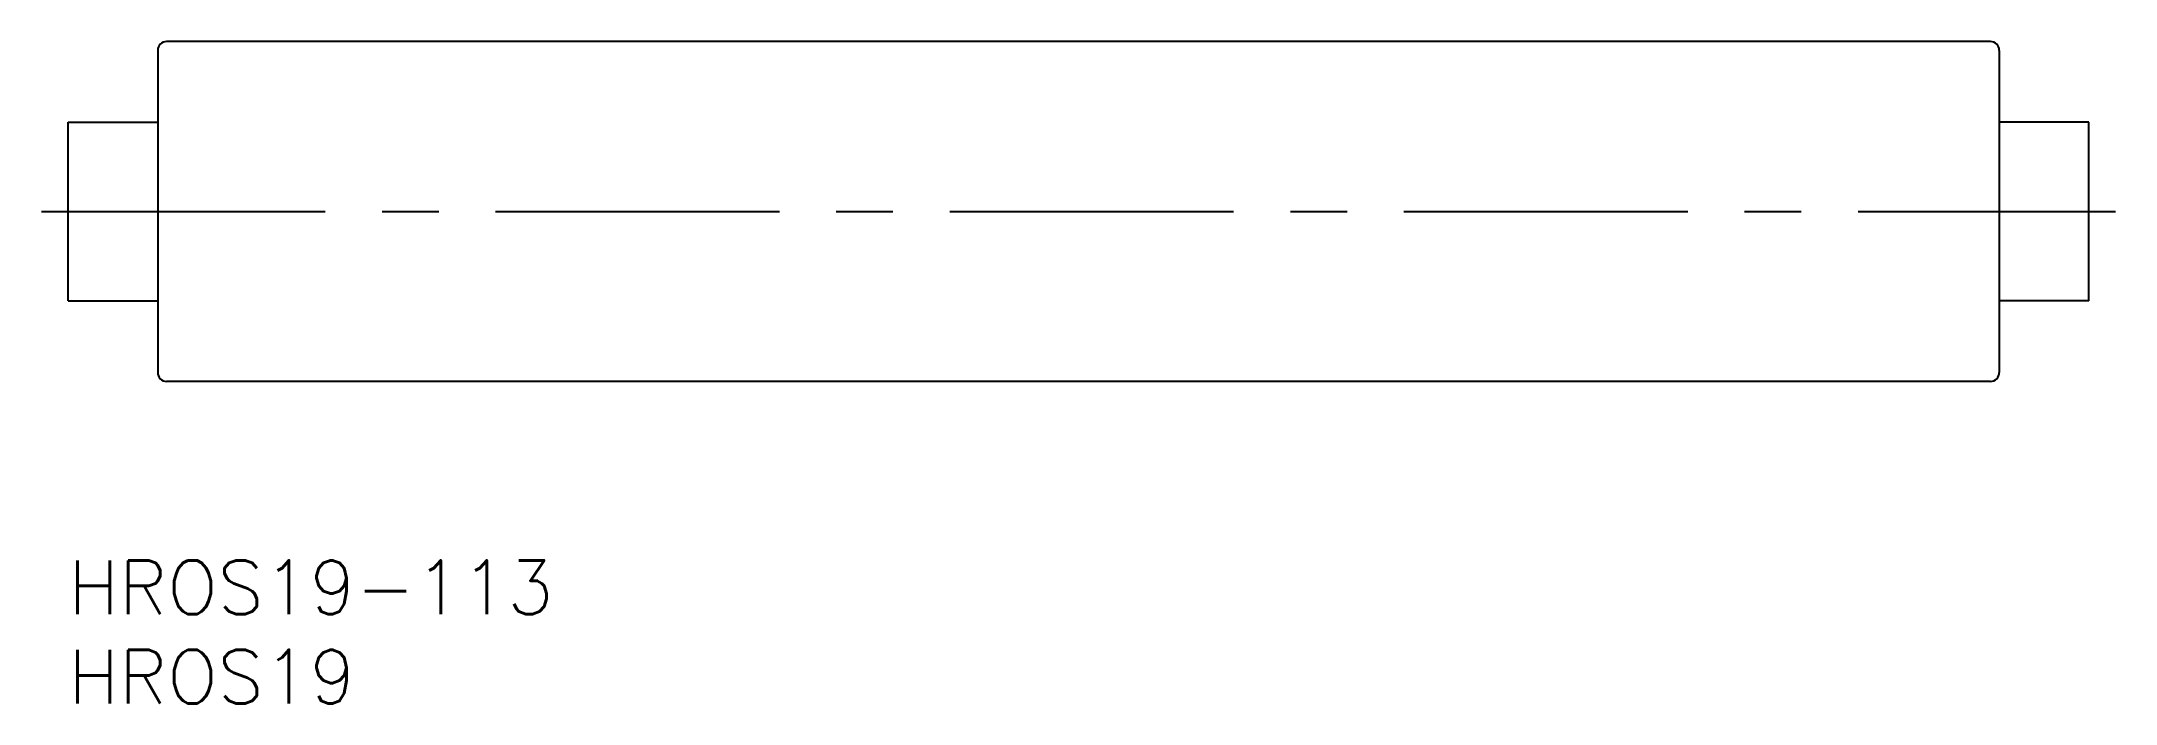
# Model space of a CAD drawing. Extents: x -2 to 114, y -8 to 29.
import ezdxf

# ---------------------------------------------------------------- set-up
doc = ezdxf.new("R2010")
doc.units = 0
doc.header["$LTSCALE"] = 0.5
doc.linetypes.add('CENTER', pattern=[50.8, 31.75, -6.35, 6.35, -6.35])
for name, color, linetype in [('MSM_CENTER', 1, 'CENTER'), ('MSM_CONTINUOUS', 7, 'CONTINUOUS'), ('MSM_PART_NUMBER', 7, 'CONTINUOUS')]:
    doc.layers.add(name, color=color, linetype=linetype)
doc.styles.get("Standard").update_dxf_attribs({"font": 'txt.shx', "height": 3, "bigfont": 'bigfont.shx'})

# ---------------------------------------------------------------- blocks, each defined once
blk = doc.blocks.new('*U2')
at = {"layer": 'MSM_PART_NUMBER'}
blk.add_text('HROS19-113', height=3, dxfattribs=at).set_placement((0, -3))
blk = doc.blocks.new('*U3')
at = {"layer": 'MSM_PART_NUMBER'}
blk.add_text('HROS19', height=3, dxfattribs=at).set_placement((0, -8))

msp = doc.modelspace()

# ---------------------------------------------------------------- linework, layer by layer
at = {"layer": 'MSM_CENTER'}
msp.add_line((-1.5, 19.5), (114.5, 19.5), dxfattribs=at)
at = {"layer": 'MSM_CONTINUOUS'}
for p, q in [((107.5, 29), (5.5, 29)), ((5, 28.5), (5, 10.5)), ((108, 28.5), (108, 10.5)), ((0, 14.5), (0, 24.5)), ((0, 24.5), (5, 24.5)), ((113, 24.5), (108, 24.5)), ((113, 14.5), (113, 24.5)), ((0, 14.5), (5, 14.5)), ((113, 14.5), (108, 14.5)), ((107.5, 10), (5.5, 10))]:
    msp.add_line(p, q, dxfattribs=at)
for centre, start, end in [((5.5, 28.5), 90, 180), ((107.5, 28.5), 0, 90), ((5.5, 10.5), 180, 270), ((107.5, 10.5), 270, 0)]:
    msp.add_arc(centre, 0.5, start, end, dxfattribs=at)

# ---------------------------------------------------------------- block references
for name in ['*U2', '*U3']:
    msp.add_blockref(name, (0, 0), dxfattribs=at)

doc.saveas('drawing.dxf')
